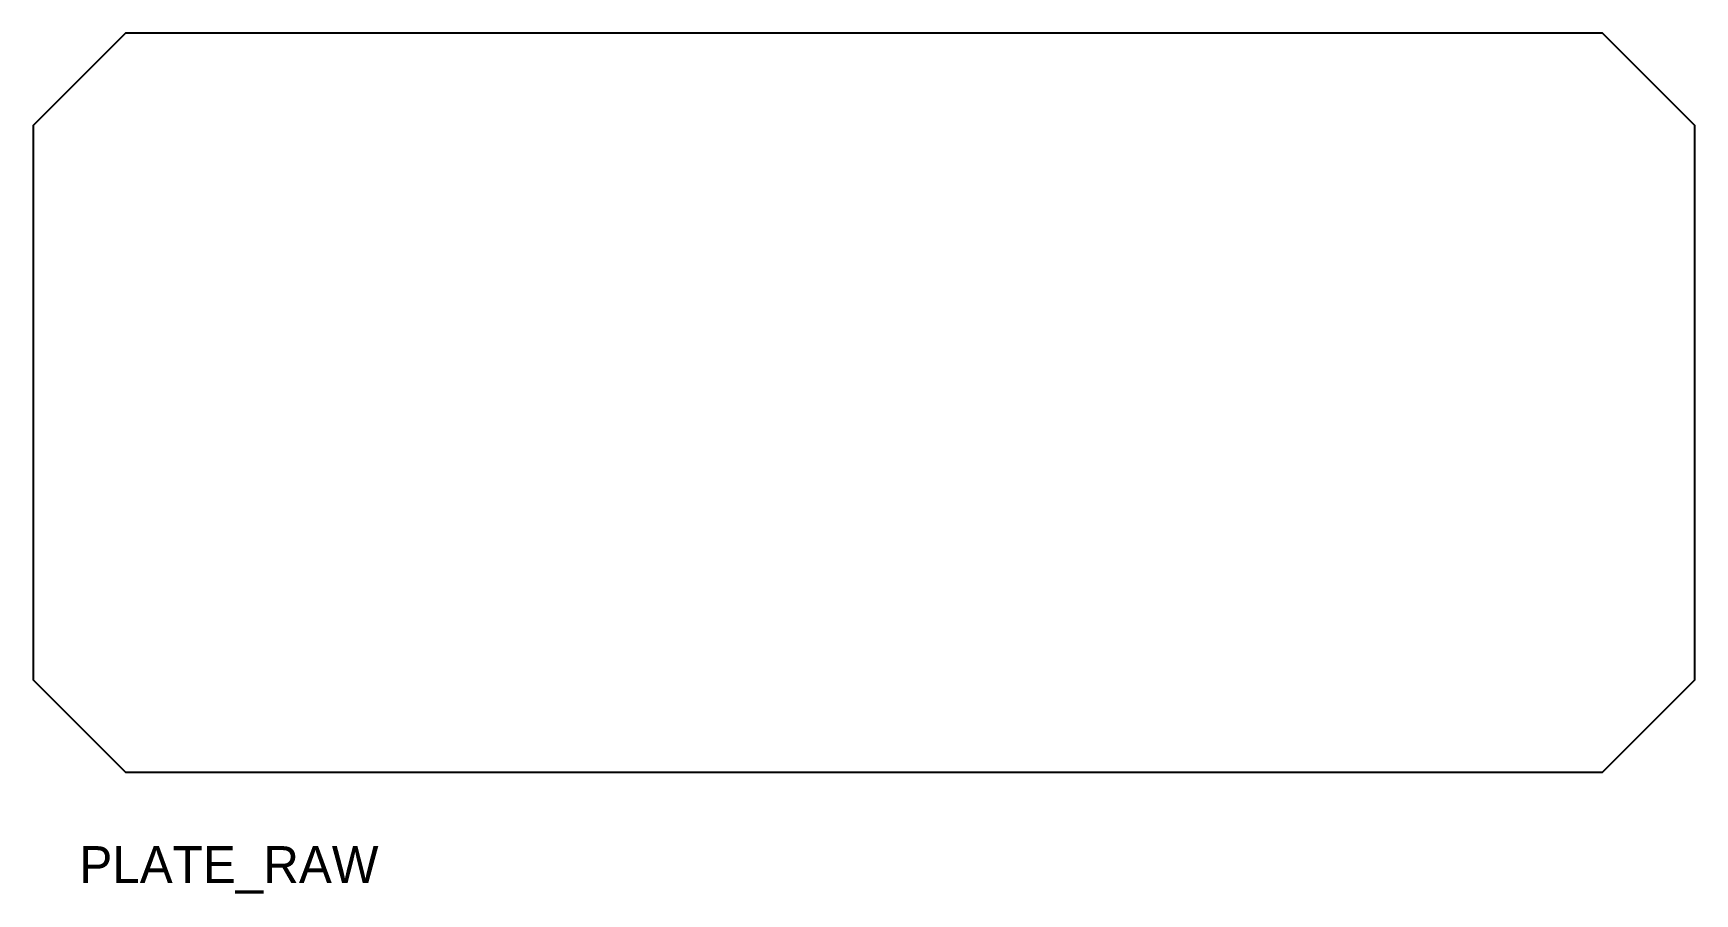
# Model space of a CAD drawing. Header units: metres. Extents: x 0 to 180, y -13 to 80.
import ezdxf

# ---------------------------------------------------------------- set-up
doc = ezdxf.new("R2010")
doc.units = ezdxf.units.M
doc.layers.add('ANNOTATION', color=7, linetype='Continuous')
doc.layers.add('OUTLINE', color=7, linetype='Continuous')

msp = doc.modelspace()

# ---------------------------------------------------------------- linework, layer by layer
at = {"layer": 'OUTLINE'}
msp.add_lwpolyline([(10, 0), (170, 0), (180, 10), (180, 70), (170, 80), (10, 80), (0, 70), (0, 10)], close=True, dxfattribs=at)

# ---------------------------------------------------------------- texts
at = {"layer": 'ANNOTATION'}
msp.add_text('PLATE_RAW', height=4, dxfattribs=at).set_placement((5, -12))

doc.saveas('drawing.dxf')
